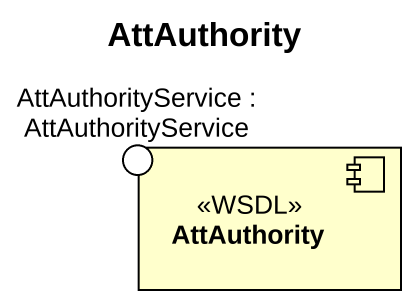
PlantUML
@startuml
title AttAuthority
() "AttAuthorityService : AttAuthorityService" as AttAuthorityService
component AttAuthority <<WSDL>>
AttAuthority -left- AttAuthorityService
@enduml
